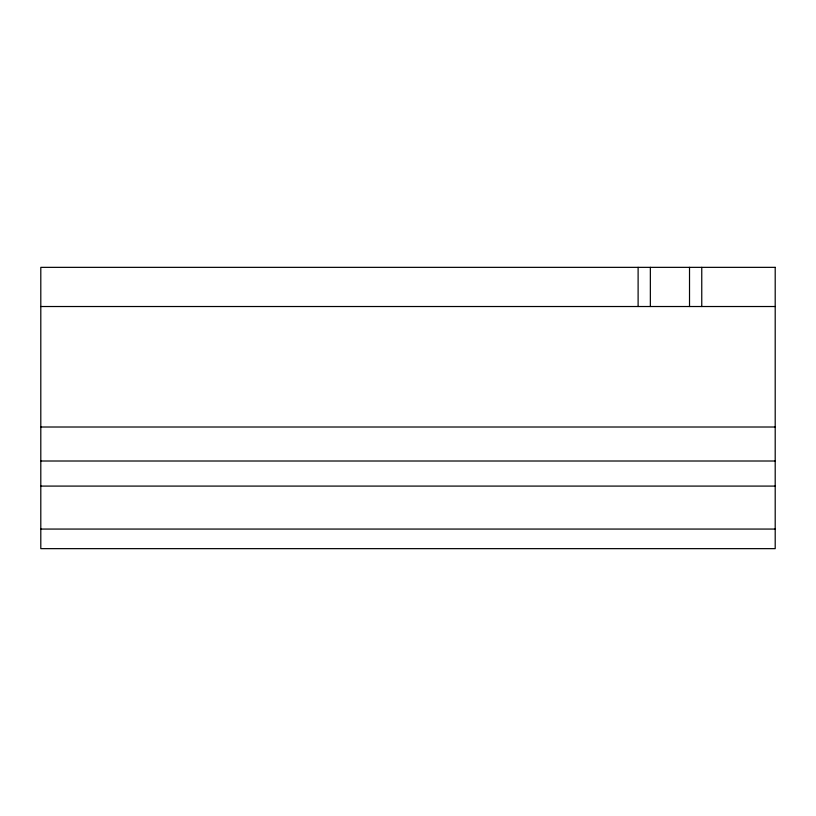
<?xml version="1.0" encoding="UTF-8"?>
<svg xmlns="http://www.w3.org/2000/svg" width="816" height="816" viewBox="0 0 816 816"><rect width="100%" height="100%" fill="white"/><g stroke="black" fill="none" stroke-linecap="round" stroke-linejoin="round"><path stroke-width="1.22" d="M40.8 306.52L775.2 306.52M40.8 427.013L775.2 427.013M40.8 461.009L775.2 461.009M40.8 486.091L775.2 486.091M40.8 529.064L775.2 529.064M701.76 267.352L701.76 306.52M689.52 267.352L689.52 306.52M650.352 267.352L650.352 306.52M638.112 267.352L638.112 306.52M775.2 267.352L40.8 267.352L40.8 548.648L775.2 548.648L775.2 267.352"/></g></svg>
